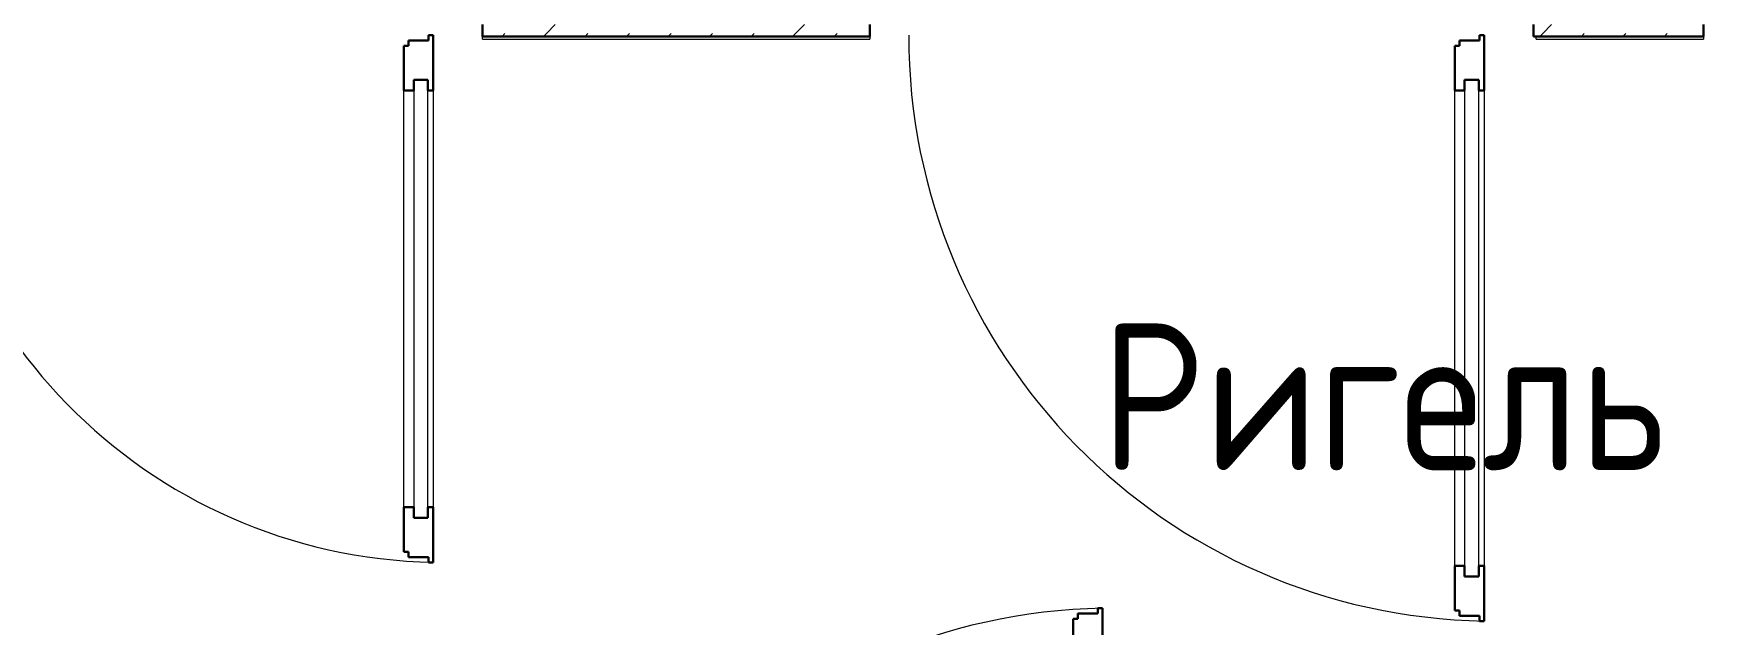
# Model space of a CAD drawing. Header units: millimetres. Extents: x -87434 to 499450, y -468665 to 122144.
# Drawn here: x 151411 to 154256, y -11258 to -10251 of the extents above; entities that cross this region are included whole.
import ezdxf

# ---------------------------------------------------------------- set-up
doc = ezdxf.new("R2010")
doc.units = ezdxf.units.MM
for name, color, linetype, lineweight in [('Аннотация', 7, 'Continuous', 18), ('Двери', 252, 'Continuous', 9), ('Ограждение', 252, 'Continuous', 9), ('Стены наружные', 7, 'Continuous', 18)]:
    doc.layers.add(name, color=color, linetype=linetype, lineweight=lineweight)
doc.layers.add('Двери открывание', color=7, linetype='Continuous', lineweight=9, true_color=0xc0c0c0)
doc.styles.add('GOST Common_2', font='', dxfattribs={"width": 0.9, "height": 250})
doc.styles.get('GOST Common_2').set_extended_font_data('GOST type B')

# ---------------------------------------------------------------- blocks, each defined once
blk = doc.blocks.new('2 этаж')
at = {"layer": 'Двери', "color": 251, "lineweight": 30, "true_color": 0x636466}
for p, q in [((152042, -10270.3), (152050, -10270.3)), ((152042, -10346.3), (152042, -10270.3)), ((152050, -10270.3), (152050, -10261.3)), ((152050, -10261.3), (152084, -10261.3)), ((152084, -10252.3), (152092, -10252.3)), ((152084, -10261.3), (152084, -10252.3)), ((152092, -10252.3), (152092, -10346.3)), ((153832, -10270.3), (153840, -10270.3)), ((153832, -10346.3), (153832, -10270.3)), ((153840, -10270.3), (153840, -10261.3)), ((153840, -10261.3), (153874, -10261.3)), ((153874, -10252.3), (153882, -10252.3)), ((153874, -10261.3), (153874, -10252.3)), ((153882, -10252.3), (153882, -10346.3)), ((152042, -10346.3), (152059, -10346.3)), ((152059, -10346.3), (152059, -10328.3)), ((152059, -10328.3), (152083, -10328.3)), ((152083, -10328.3), (152083, -10346.3)), ((152083, -10346.3), (152092, -10346.3)), ((153832, -10346.3), (153849, -10346.3)), ((153849, -10346.3), (153849, -10328.3)), ((153849, -10328.3), (153873, -10328.3)), ((153873, -10328.3), (153873, -10346.3)), ((153873, -10346.3), (153882, -10346.3)), ((152042, -11132.3), (152042, -11056.3)), ((152042, -11056.3), (152059, -11056.3)), ((152059, -11056.3), (152059, -11074.3)), ((152083, -11056.3), (152092, -11056.3)), ((152083, -11074.3), (152083, -11056.3)), ((152092, -11056.3), (152092, -11150.3)), ((152059, -11074.3), (152083, -11074.3)), ((152050, -11132.3), (152042, -11132.3)), ((152050, -11141.3), (152050, -11132.3)), ((152084, -11141.3), (152050, -11141.3)), ((152084, -11150.3), (152084, -11141.3)), ((152092, -11150.3), (152084, -11150.3)), ((153832, -11232.3), (153832, -11156.3)), ((153832, -11156.3), (153849, -11156.3)), ((153849, -11156.3), (153849, -11174.3)), ((153849, -11174.3), (153873, -11174.3)), ((153873, -11156.3), (153882, -11156.3)), ((153873, -11174.3), (153873, -11156.3)), ((153882, -11156.3), (153882, -11250.3)), ((153224, -11237.3), (153190, -11237.3)), ((153190, -11237.3), (153190, -11246.3)), ((153232, -11228.3), (153224, -11228.3)), ((153224, -11228.3), (153224, -11237.3)), ((153232, -11322.3), (153232, -11228.3)), ((153840, -11232.3), (153832, -11232.3)), ((153840, -11241.3), (153840, -11232.3)), ((153190, -11246.3), (153182, -11246.3)), ((153182, -11246.3), (153182, -11322.3)), ((153874, -11241.3), (153840, -11241.3)), ((153874, -11250.3), (153874, -11241.3)), ((153882, -11250.3), (153874, -11250.3))]:
    blk.add_line(p, q, dxfattribs=at)
at = {"layer": 'Двери', "color": 251, "true_color": 0x636466}
for p, q in [((152042, -11056.3), (152042, -10346.3)), ((152059, -10328.3), (152059, -11074.3)), ((152083, -10328.3), (152059, -10328.3)), ((152083, -11074.3), (152083, -10328.3)), ((152092, -10346.3), (152092, -11056.3)), ((153832, -11156.3), (153832, -10346.3)), ((153849, -10328.3), (153849, -11174.3)), ((153873, -10328.3), (153849, -10328.3)), ((153873, -11174.3), (153873, -10328.3)), ((153882, -10346.3), (153882, -11156.3)), ((152059, -11074.3), (152083, -11074.3)), ((153849, -11174.3), (153873, -11174.3))]:
    blk.add_line(p, q, dxfattribs=at)
at = {"layer": 'Двери открывание', "color": 251, "true_color": 0x636466}
for centre, radius, start, end in [((152110, -10252.3), 898, 180, 268.8515), ((153900, -10252.3), 998, 180, 268.9666), ((153250, -12226.3), 998, 91.0334, 180)]:
    blk.add_arc(centre, radius, start, end, dxfattribs=at)
at = {"layer": 'Ограждение', "color": 251, "true_color": 0x636466}
for p, q in [((152176, -10259.3), (152176, -10254.3)), ((152176, -10259.3), (152836, -10259.3)), ((152836, -10254.3), (152836, -10259.3)), ((153971, -10259.3), (153971, -10254.2)), ((153971, -10259.3), (154256, -10259.3)), ((154256, -10254.3), (154256, -10259.3))]:
    blk.add_line(p, q, dxfattribs=at)
at = {"layer": 'Стены наружные', "color": 251, "lineweight": 30, "true_color": 0x636466}
for p, q in [((152176, -10234.3), (152176, -10254.3)), ((152836, -10254.3), (152836, -10234.3)), ((153966, -10234.3), (153966, -10254.3)), ((154256, -10254.3), (154256, -10234.3)), ((152176, -10254.3), (152836, -10254.3)), ((153966, -10254.3), (154256, -10254.3))]:
    blk.add_line(p, q, dxfattribs=at)
at = {"layer": 'Стены наружные', "color": 251, "linetype": 'Continuous', "lineweight": 9, "true_color": 0x636466}
for p, q in [((152285, -10249.3), (152300, -10234.3)), ((152709.3, -10249.3), (152724.3, -10234.3)), ((153982.1, -10249.3), (153997.1, -10234.3)), ((152209.3, -10254.3), (152214.3, -10249.3)), ((152280, -10254.3), (152285, -10249.3)), ((152350.7, -10254.3), (152355.7, -10249.3)), ((152421.4, -10254.3), (152426.4, -10249.3)), ((152492.1, -10254.3), (152497.1, -10249.3)), ((152562.8, -10254.3), (152567.8, -10249.3)), ((152633.6, -10254.3), (152638.6, -10249.3)), ((152704.3, -10254.3), (152709.3, -10249.3)), ((152775, -10254.3), (152780, -10249.3)), ((153977.1, -10254.3), (153982.1, -10249.3)), ((154047.8, -10254.3), (154052.8, -10249.3)), ((154118.5, -10254.3), (154123.5, -10249.3)), ((154189.2, -10254.3), (154194.2, -10249.3))]:
    blk.add_line(p, q, dxfattribs=at)
at = {"layer": 'Аннотация', "color": 251, "true_color": 0x636466, "style": 'GOST Common_2', "width": 0.9}
blk.add_text('Ригель', height=250, dxfattribs=at).set_placement((153229.5, -10993.5))

msp = doc.modelspace()

# ---------------------------------------------------------------- block references
msp.add_blockref('2 этаж', (0, -2))

doc.saveas('drawing.dxf')
